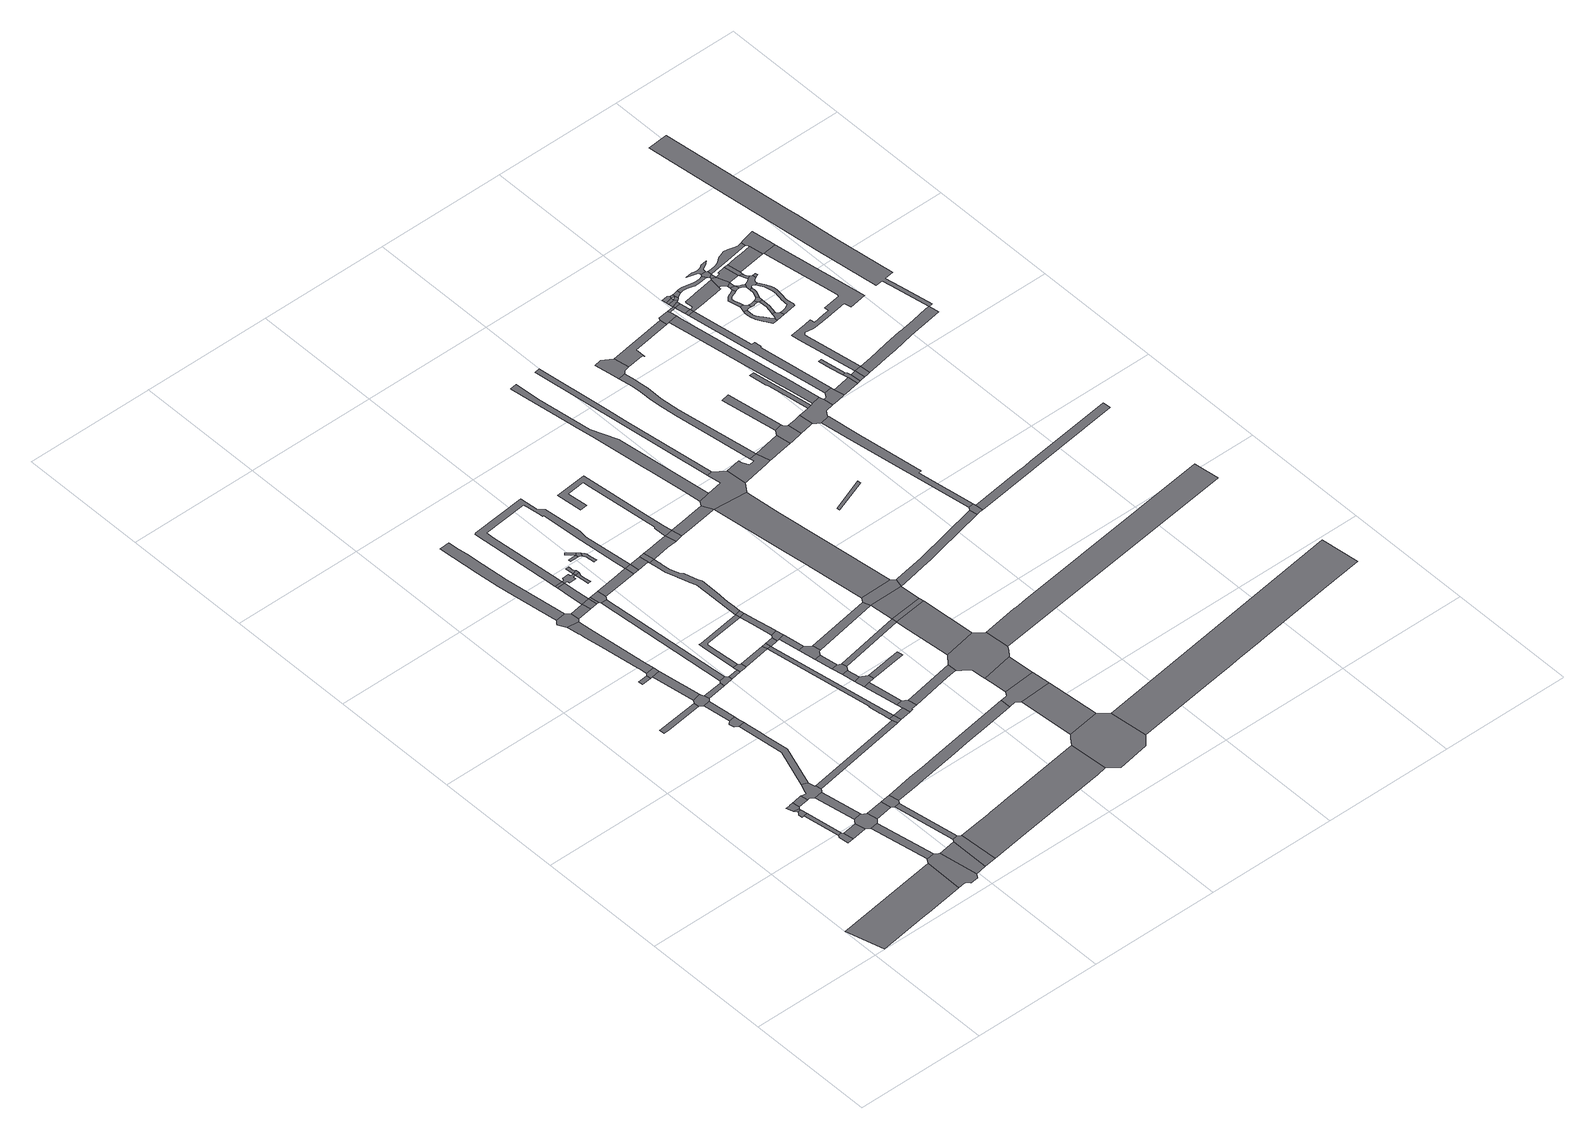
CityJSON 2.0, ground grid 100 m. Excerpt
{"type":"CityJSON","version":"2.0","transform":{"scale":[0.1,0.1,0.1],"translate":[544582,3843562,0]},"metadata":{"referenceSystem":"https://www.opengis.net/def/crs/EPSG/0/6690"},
"CityObjects":{
"road1":{"type":"Road","attributes":{"RoadStructureAttribute.sectionType":"1"},"geometry":[{"type":"MultiSurface","lod":"1","boundaries":[[[0,1,2,3,4,5,6]]]}]},
"road2":{"type":"Road","geometry":[{"type":"MultiSurface","lod":"1","boundaries":[[[7,8,9,10,11,12]]]}]},
"road3":{"type":"Road","attributes":{"RoadStructureAttribute.sectionType":"1"},"geometry":[{"type":"MultiSurface","lod":"1","boundaries":[[[13,14,8,7]]]}]},
"road4":{"type":"Road","geometry":[{"type":"MultiSurface","lod":"1","boundaries":[[[15,16,17,18,19,14,13]]]}]},
"road5":{"type":"Road","attributes":{"RoadStructureAttribute.sectionType":"1"},"geometry":[{"type":"MultiSurface","lod":"1","boundaries":[[[20,16,15,21]]]}]},
"road6":{"type":"Road","geometry":[{"type":"MultiSurface","lod":"1","boundaries":[[[22,23,24,25,20,21,26]]]}]},
"road7":{"type":"Road","attributes":{"RoadStructureAttribute.sectionType":"1"},"geometry":[{"type":"MultiSurface","lod":"1","boundaries":[[[27,12,11,28]]]}]},
"road8":{"type":"Road","geometry":[{"type":"MultiSurface","lod":"1","boundaries":[[[29,30,31,32,33,34,0,6,35,36,37,38,39,40,41,42]]]}]},
"road9":{"type":"Road","attributes":{"RoadStructureAttribute.sectionType":"1"},"geometry":[{"type":"MultiSurface","lod":"1","boundaries":[[[43,44,22,26,45]]]}]},
"road10":{"type":"Road","attributes":{"RoadStructureAttribute.sectionType":"1"},"geometry":[{"type":"MultiSurface","lod":"1","boundaries":[[[46,47,32,31]]]}]},
"road11":{"type":"Road","geometry":[{"type":"MultiSurface","lod":"1","boundaries":[[[48,49,50,51,52,53,27,28,54,47,46,55,56,57]]]}]},
"road12":{"type":"Road","attributes":{"RoadStructureAttribute.sectionType":"1"},"geometry":[{"type":"MultiSurface","lod":"1","boundaries":[[[58,42,41,59]]]}]},
"road13":{"type":"Road","attributes":{"RoadStructureAttribute.sectionType":"1"},"geometry":[{"type":"MultiSurface","lod":"1","boundaries":[[[60,61,51,50]]]}]},
"road14":{"type":"Road","geometry":[{"type":"MultiSurface","lod":"1","boundaries":[[[62,63,64,65,43,45,66,61,60,67,68,69,70,71]]]}]},
"road15":{"type":"Road","attributes":{"RoadStructureAttribute.sectionType":"1"},"geometry":[{"type":"MultiSurface","lod":"1","boundaries":[[[72,57,56,73]]]}]},
"road16":{"type":"Road","geometry":[{"type":"MultiSurface","lod":"1","boundaries":[[[74,75,76,77,58,59,78,79]]]}]},
"road17":{"type":"Road","attributes":{"RoadStructureAttribute.sectionType":"1"},"geometry":[{"type":"MultiSurface","lod":"1","boundaries":[[[80,81,82,83,84]]]}]},
"road18":{"type":"Road","attributes":{"RoadStructureAttribute.sectionType":"1"},"geometry":[{"type":"MultiSurface","lod":"1","boundaries":[[[85,86,76,75]]]}]},
"road19":{"type":"Road","geometry":[{"type":"MultiSurface","lod":"1","boundaries":[[[87,88,89,72,73,90,86,85,91]]]}]},
"road20":{"type":"Road","attributes":{"RoadStructureAttribute.sectionType":"1"},"geometry":[{"type":"MultiSurface","lod":"1","boundaries":[[[92,93,94,95,96,97,98,62,71]]]}]},
"road21":{"type":"Road","geometry":[{"type":"MultiSurface","lod":"1","boundaries":[[[99,100,101,102,103,104,97,96]]]}]},
"road22":{"type":"Road","geometry":[{"type":"MultiSurface","lod":"1","boundaries":[[[105,106,107,108]]]}]},
"road23":{"type":"Road","attributes":{"RoadStructureAttribute.sectionType":"1"},"geometry":[{"type":"MultiSurface","lod":"1","boundaries":[[[109,110,101,100]]]}]},
"road24":{"type":"Road","geometry":[{"type":"MultiSurface","lod":"1","boundaries":[[[111,112,113,114,115,116,117,80,84,110,109,118,119,120]]]}]},
"road25":{"type":"Road","attributes":{"RoadStructureAttribute.sectionType":"1"},"geometry":[{"type":"MultiSurface","lod":"1","boundaries":[[[121,122,117,116]]]}]},
"road26":{"type":"Road","geometry":[{"type":"MultiSurface","lod":"1","boundaries":[[[123,124,105,108,122,121]]]}]},
"road27":{"type":"Road","attributes":{"RoadStructureAttribute.sectionType":"1"},"geometry":[{"type":"MultiSurface","lod":"1","boundaries":[[[125,69,68,126]]]}]},
"road28":{"type":"Road","attributes":{"RoadStructureAttribute.sectionType":"1"},"geometry":[{"type":"MultiSurface","lod":"1","boundaries":[[[127,128,129,130,131,132,133,134,124,123,135,136,137,138]]]}]},
"road29":{"type":"Road","attributes":{"RoadStructureAttribute.sectionType":"1"},"geometry":[{"type":"MultiSurface","lod":"1","boundaries":[[[139,140,120,119,141]]]}]},
"road30":{"type":"Road","geometry":[{"type":"MultiSurface","lod":"1","boundaries":[[[142,143,144,145,146,127,138,147,148,149]]]}]},
"road31":{"type":"Road","geometry":[{"type":"MultiSurface","lod":"1","boundaries":[[[150,151,139,141,152,153,154,155]]]}]},
"road32":{"type":"Road","attributes":{"RoadStructureAttribute.sectionType":"1"},"geometry":[{"type":"MultiSurface","lod":"1","boundaries":[[[156,157,158,159,160,161,162,163,164,165,144,143]]]}]},
"road33":{"type":"Road","attributes":{"RoadStructureAttribute.sectionType":"1"},"geometry":[{"type":"MultiSurface","lod":"1","boundaries":[[[166,149,148,167]]]}]},
"road34":{"type":"Road","attributes":{"RoadStructureAttribute.sectionType":"1"},"geometry":[{"type":"MultiSurface","lod":"1","boundaries":[[[168,155,154,169]]]}]},
"road35":{"type":"Road","attributes":{"RoadStructureAttribute.sectionType":"1"},"geometry":[{"type":"MultiSurface","lod":"1","boundaries":[[[170,171,172,173,174,175,176,177,178,179,180,181,182,79,78,183,184,185]]]}]},
"road36":{"type":"Road","attributes":{"RoadStructureAttribute.sectionType":"1"},"geometry":[{"type":"MultiSurface","lod":"1","boundaries":[[[186,151,150,187,188]]]}]},
"road37":{"type":"Road","geometry":[{"type":"MultiSurface","lod":"1","boundaries":[[[189,166,167,190]]]}]},
"road38":{"type":"Road","geometry":[{"type":"MultiSurface","lod":"1","boundaries":[[[191,192,193,194,168,169,195,196,197,198]]]}]},
"road39":{"type":"Road","attributes":{"RoadStructureAttribute.sectionType":"1"},"geometry":[{"type":"MultiSurface","lod":"1","boundaries":[[[199,200,201,202,166,189]]]}]},
"road40":{"type":"Road","attributes":{"RoadStructureAttribute.sectionType":"1"},"geometry":[{"type":"MultiSurface","lod":"1","boundaries":[[[203,189,190,204]]]}]},
"road41":{"type":"Road","geometry":[{"type":"MultiSurface","lod":"1","boundaries":[[[205,206,201,200]]]}]},
"road42":{"type":"Road","attributes":{"RoadStructureAttribute.sectionType":"1"},"geometry":[{"type":"MultiSurface","lod":"1","boundaries":[[[207,208,209,210,211,87,91,212,213,214,215,216,217,218]]]}]},
"road43":{"type":"Road","attributes":{"RoadStructureAttribute.sectionType":"1"},"geometry":[{"type":"MultiSurface","lod":"1","boundaries":[[[219,203,204,186,188,220]]]}]},
"road44":{"type":"Road","geometry":[{"type":"MultiSurface","lod":"1","boundaries":[[[221,222,125,126,223]]]}]},
"road45":{"type":"Road","geometry":[{"type":"MultiSurface","lod":"1","boundaries":[[[224,225,226,227,205,200,228,229,230,231,232,233]]]}]},
"road46":{"type":"Road","attributes":{"RoadStructureAttribute.sectionType":"1"},"geometry":[{"type":"MultiSurface","lod":"1","boundaries":[[[234,198,197,235,236]]]}]},
"road47":{"type":"Road","geometry":[{"type":"MultiSurface","lod":"1","boundaries":[[[237,238,239,240,241,242,232]]]}]},
"road48":{"type":"Road","attributes":{"RoadStructureAttribute.sectionType":"1"},"geometry":[{"type":"MultiSurface","lod":"1","boundaries":[[[243,221,223,244]]]}]},
"road49":{"type":"Road","attributes":{"RoadStructureAttribute.sectionType":"1"},"geometry":[{"type":"MultiSurface","lod":"1","boundaries":[[[245,246,247,248,192,191,249,250,251,252]]]}]},
"road50":{"type":"Road","attributes":{"RoadStructureAttribute.sectionType":"1"},"geometry":[{"type":"MultiSurface","lod":"1","boundaries":[[[253,254,236,255,256,257,258,222,221]]]}]},
"road51":{"type":"Road","geometry":[{"type":"MultiSurface","lod":"1","boundaries":[[[259,233,232,242]]]}]},
"road52":{"type":"Road","geometry":[{"type":"MultiSurface","lod":"1","boundaries":[[[260,261,262,233,259]]]}]},
"road53":{"type":"Road","attributes":{"RoadStructureAttribute.sectionType":"1"},"geometry":[{"type":"MultiSurface","lod":"1","boundaries":[[[263,264,219,220,265,266]]]}]},
"road54":{"type":"Road","geometry":[{"type":"MultiSurface","lod":"1","boundaries":[[[267,234,236,254]]]}]},
"road55":{"type":"Road","geometry":[{"type":"MultiSurface","lod":"1","boundaries":[[[268,269,270,271,272,273,243,244,274,275,276,277,278,279]]]}]},
"road56":{"type":"Road","attributes":{"RoadStructureAttribute.sectionType":"1"},"geometry":[{"type":"MultiSurface","lod":"1","boundaries":[[[280,281,282,273,272,271,270]]]}]},
"road57":{"type":"Road","geometry":[{"type":"MultiSurface","lod":"1","boundaries":[[[283,284,285,286]]]}]},
"road58":{"type":"Road","attributes":{"RoadStructureAttribute.sectionType":"1"},"geometry":[{"type":"MultiSurface","lod":"1","boundaries":[[[287,267,254,288,289]]]}]},
"road59":{"type":"Road","attributes":{"RoadStructureAttribute.sectionType":"1"},"geometry":[{"type":"MultiSurface","lod":"1","boundaries":[[[290,291,292,293,294,295]]]}]},
"road60":{"type":"Road","attributes":{"RoadStructureAttribute.sectionType":"1"},"geometry":[{"type":"MultiSurface","lod":"1","boundaries":[[[296,297,298,299,300,301,302,303,304,206,205,305,306,307,308,309,310,311,312,313,263,314]]]}]},
"road61":{"type":"Road","geometry":[{"type":"MultiSurface","lod":"1","boundaries":[[[295,294,282,281,315,316]]]}]},
"road62":{"type":"Road","geometry":[{"type":"MultiSurface","lod":"1","boundaries":[[[317,318,283,319]]]}]},
"road63":{"type":"Road","geometry":[{"type":"MultiSurface","lod":"1","boundaries":[[[320,321,293,292,322,323]]]}]},
"road64":{"type":"Road","attributes":{"RoadStructureAttribute.sectionType":"1"},"geometry":[{"type":"MultiSurface","lod":"1","boundaries":[[[324,325,326,321,320]]]}]},
"road65":{"type":"Road","geometry":[{"type":"MultiSurface","lod":"1","boundaries":[[[319,283,286,327,328,329]]]}]},
"road66":{"type":"Road","geometry":[{"type":"MultiSurface","lod":"1","boundaries":[[[330,331,332,333,334,335,329,328]]]}]},
"road67":{"type":"Road","geometry":[{"type":"MultiSurface","lod":"1","boundaries":[[[336,337,338,326,325,339,340,341,342]]]}]},
"road68":{"type":"Road","attributes":{"RoadStructureAttribute.sectionType":"1"},"geometry":[{"type":"MultiSurface","lod":"1","boundaries":[[[343,344,345,346,347,338,337,336]]]}]},
"road69":{"type":"Road","geometry":[{"type":"MultiSurface","lod":"1","boundaries":[[[348,349,350,287,289,345,344]]]}]},
"road70":{"type":"Road","attributes":{"RoadStructureAttribute.sectionType":"1"},"geometry":[{"type":"MultiSurface","lod":"1","boundaries":[[[351,352,353,252,354,355,356,349,348]]]}]},
"road71":{"type":"Road","geometry":[{"type":"MultiSurface","lod":"1","boundaries":[[[314,263,266,357]]]}]},
"road72":{"type":"Road","geometry":[{"type":"MultiSurface","lod":"1","boundaries":[[[358,245,252,353]]]}]},
"road73":{"type":"Road","attributes":{"RoadStructureAttribute.sectionType":"1"},"geometry":[{"type":"MultiSurface","lod":"1","boundaries":[[[359,360,314,357,361]]]}]},
"road74":{"type":"Road","attributes":{"RoadStructureAttribute.sectionType":"1"},"geometry":[{"type":"MultiSurface","lod":"1","boundaries":[[[362,363,364,365,366,367,368,369,370,371,372,373,374,375,376,377,378,379,380,381,382,383,384,385,386,245,358]]]}]},
"road75":{"type":"Road","attributes":{"RoadStructureAttribute.sectionType":"1"},"geometry":[{"type":"MultiSurface","lod":"1","boundaries":[[[387,279,278,388,389]]]}]},
"road76":{"type":"Road","attributes":{"RoadStructureAttribute.sectionType":"1"},"geometry":[{"type":"MultiSurface","lod":"1","boundaries":[[[390,391,392,316,315]]]}]},
"road77":{"type":"Road","geometry":[{"type":"MultiSurface","lod":"1","boundaries":[[[393,359,361,394,395,376,375]]]}]},
"road78":{"type":"Road","attributes":{"RoadStructureAttribute.sectionType":"1"},"geometry":[{"type":"MultiSurface","lod":"1","boundaries":[[[396,323,322,397]]]}]},
"road79":{"type":"Road","geometry":[{"type":"MultiSurface","lod":"1","boundaries":[[[398,399,400,401,402,403,170,185,404,405,406,407,408,409,410,411]]]}]},
"road80":{"type":"Road","attributes":{"RoadStructureAttribute.sectionType":"1"},"geometry":[{"type":"MultiSurface","lod":"1","boundaries":[[[412,342,341,340,413]]]}]},
"road81":{"type":"Road","attributes":{"RoadStructureAttribute.sectionType":"1"},"geometry":[{"type":"MultiSurface","lod":"1","boundaries":[[[414,415,416,393,375,417,418,419]]]}]},
"road82":{"type":"Road","attributes":{"RoadStructureAttribute.sectionType":"1"},"geometry":[{"type":"MultiSurface","lod":"1","boundaries":[[[420,421,422,401,400]]]}]},
"road83":{"type":"Road","geometry":[{"type":"MultiSurface","lod":"1","boundaries":[[[423,424,425,426,427,207,218,428,429,430,422,421]]]}]},
"road84":{"type":"Road","attributes":{"RoadStructureAttribute.sectionType":"1"},"geometry":[{"type":"MultiSurface","lod":"1","boundaries":[[[431,432,433,434,435,436,437,438,439,440,441,442,414,443]]]}]},
"road85":{"type":"Road","geometry":[{"type":"MultiSurface","lod":"1","boundaries":[[[443,414,419,444]]]}]},
"road86":{"type":"Road","attributes":{"RoadStructureAttribute.sectionType":"1"},"geometry":[{"type":"MultiSurface","lod":"1","boundaries":[[[445,446,447,425,424]]]}]},
"road87":{"type":"Road","geometry":[{"type":"MultiSurface","lod":"1","boundaries":[[[448,449,387,389,450,451,452,453,446,445,454,455,456,457]]]}]},
"road88":{"type":"Road","attributes":{"RoadStructureAttribute.sectionType":"1"},"geometry":[{"type":"MultiSurface","lod":"1","boundaries":[[[458,397,459,460,449,448]]]}]},
"road89":{"type":"Road","attributes":{"RoadStructureAttribute.sectionType":"1"},"geometry":[{"type":"MultiSurface","lod":"1","boundaries":[[[461,462,463,464,443,444,465,466,467]]]}]},
"road90":{"type":"Road","geometry":[{"type":"MultiSurface","lod":"1","boundaries":[[[468,396,397,458]]]}]},
"road91":{"type":"Road","attributes":{"RoadStructureAttribute.sectionType":"1"},"geometry":[{"type":"MultiSurface","lod":"1","boundaries":[[[413,469,396,468,470]]]}]},
"road92":{"type":"Road","geometry":[{"type":"MultiSurface","lod":"1","boundaries":[[[471,472,473,412,413,470,474]]]}]},
"road93":{"type":"Road","attributes":{"RoadStructureAttribute.sectionType":"1"},"geometry":[{"type":"MultiSurface","lod":"1","boundaries":[[[467,475,476,477,472,471,478,479,480,481]]]}]},
"road94":{"type":"Road","geometry":[{"type":"MultiSurface","lod":"1","boundaries":[[[482,483,484,485,486,461,467,481,487,488]]]}]},
"road95":{"type":"Road","attributes":{"RoadStructureAttribute.sectionType":"1"},"geometry":[{"type":"MultiSurface","lod":"1","boundaries":[[[489,490,491,492,493,494,495,496,497,498,499,500,501,486,485]]]}]},
"road96":{"type":"Road","attributes":{"RoadStructureAttribute.sectionType":"1"},"geometry":[{"type":"MultiSurface","lod":"1","boundaries":[[[502,503,504,505,506,507,483,482]]]}]},
"road97":{"type":"Road","attributes":{"RoadStructureAttribute.sectionType":"1"},"geometry":[{"type":"MultiSurface","lod":"1","boundaries":[[[508,509,510,474,470,511,512,513,514,515]]]}]},
"road98":{"type":"Road","geometry":[{"type":"MultiSurface","lod":"1","boundaries":[[[516,517,518,519,488,487,520,521,522,523,524,525,526]]]}]},
"road99":{"type":"Road","geometry":[{"type":"MultiSurface","lod":"1","boundaries":[[[527,528,529,530]]]}]},
"road100":{"type":"Road","attributes":{"RoadStructureAttribute.sectionType":"1"},"geometry":[{"type":"MultiSurface","lod":"1","boundaries":[[[531,532,533,534,535,536,537,538,539,540,541,542,543,544,526,525]]]}]},
"road101":{"type":"Road","attributes":{"RoadStructureAttribute.sectionType":"1"},"geometry":[{"type":"MultiSurface","lod":"1","boundaries":[[[545,525,524,546,547,548]]]}]},
"road102":{"type":"Road","attributes":{"RoadStructureAttribute.sectionType":"1"},"geometry":[{"type":"MultiSurface","lod":"1","boundaries":[[[549,411,410,550,551,552,553,554,555,556,557,558,559,560,561]]]}]},
"road103":{"type":"Road","geometry":[{"type":"MultiSurface","lod":"1","boundaries":[[[562,563,564,537,536,565,566,567]]]}]},
"road104":{"type":"Road","geometry":[{"type":"MultiSurface","lod":"1","boundaries":[[[568,569,570,545,548,571,572,573]]]}]},
"road105":{"type":"Road","geometry":[{"type":"MultiSurface","lod":"1","boundaries":[[[574,575,508,515,576,577,578]]]}]},
"road106":{"type":"Road","attributes":{"RoadStructureAttribute.sectionType":"1"},"geometry":[{"type":"MultiSurface","lod":"1","boundaries":[[[579,580,570,569]]]}]},
"road107":{"type":"Road","attributes":{"RoadStructureAttribute.sectionType":"1"},"geometry":[{"type":"MultiSurface","lod":"1","boundaries":[[[581,582,583,584,457,456,585]]]}]},
"road108":{"type":"Road","attributes":{"RoadStructureAttribute.sectionType":"1"},"geometry":[{"type":"MultiSurface","lod":"1","boundaries":[[[586,587,573,572,588,589,590]]]}]},
"road109":{"type":"Road","attributes":{"RoadStructureAttribute.sectionType":"1"},"geometry":[{"type":"MultiSurface","lod":"1","boundaries":[[[591,592,593,594,595,596,597,598,575,574]]]}]},
"road110":{"type":"Road","attributes":{"RoadStructureAttribute.sectionType":"1"},"geometry":[{"type":"MultiSurface","lod":"1","boundaries":[[[599,567,566,600,601,602,603]]]}]},
"road111":{"type":"Road","geometry":[{"type":"MultiSurface","lod":"1","boundaries":[[[604,605,606,607,586,590,608,596,595,609,610,611,612]]]}]},
"road112":{"type":"Road","geometry":[{"type":"MultiSurface","lod":"1","boundaries":[[[613,614,615,616,617,618,607,606]]]}]},
"road113":{"type":"Road","attributes":{"RoadStructureAttribute.sectionType":"1"},"geometry":[{"type":"MultiSurface","lod":"1","boundaries":[[[619,620,621,622,623,624,625,626,627,628,629,605,604]]]}]},
"road114":{"type":"Road","geometry":[{"type":"MultiSurface","lod":"1","boundaries":[[[630,631,632,633,612,611,634,635,636,637]]]}]},
"road115":{"type":"Road","geometry":[{"type":"MultiSurface","lod":"1","boundaries":[[[638,639,599,603,626,625,640]]]}]},
"road116":{"type":"Road","attributes":{"RoadStructureAttribute.sectionType":"1"},"geometry":[{"type":"MultiSurface","lod":"1","boundaries":[[[641,642,643,644,645,646,647,648,649,650,651,652,631,630]]]}]},
"road117":{"type":"Road","attributes":{"RoadStructureAttribute.sectionType":"1"},"geometry":[{"type":"MultiSurface","lod":"1","boundaries":[[[653,654,655,637,636,656,657,658]]]}]},
"road118":{"type":"Road","geometry":[{"type":"MultiSurface","lod":"1","boundaries":[[[659,638,640,660]]]}]},
"road119":{"type":"Road","geometry":[{"type":"MultiSurface","lod":"1","boundaries":[[[661,662,650,649]]]}]},
"road120":{"type":"Road","attributes":{"RoadStructureAttribute.sectionType":"1"},"geometry":[{"type":"MultiSurface","lod":"1","boundaries":[[[663,664,660,665,662,661]]]}]},
"road121":{"type":"Road","geometry":[{"type":"MultiSurface","lod":"1","boundaries":[[[666,659,660,664]]]}]},
"road122":{"type":"Road","attributes":{"RoadStructureAttribute.sectionType":"1"},"geometry":[{"type":"MultiSurface","lod":"1","boundaries":[[[667,668,669,670,671,672]]]}]},
"road123":{"type":"Road","geometry":[{"type":"MultiSurface","lod":"1","boundaries":[[[672,671,659,666,673]]]}]},
"road124":{"type":"Road","geometry":[{"type":"MultiSurface","lod":"1","boundaries":[[[674,675,670,669,676]]]}]},
"road125":{"type":"Road","geometry":[{"type":"MultiSurface","lod":"1","boundaries":[[[677,678,679,653,658,680,681]]]}]},
"road126":{"type":"Road","attributes":{"RoadStructureAttribute.sectionType":"1"},"geometry":[{"type":"MultiSurface","lod":"1","boundaries":[[[682,683,684,679,678]]]}]},
"road127":{"type":"Road","attributes":{"RoadStructureAttribute.sectionType":"1"},"geometry":[{"type":"MultiSurface","lod":"1","boundaries":[[[685,686,687,688,689,578,577,690]]]}]},
"road128":{"type":"Road","geometry":[{"type":"MultiSurface","lod":"1","boundaries":[[[691,692,693,694,695,696,672,673,697,698]]]}]},
"road129":{"type":"Road","attributes":{"RoadStructureAttribute.sectionType":"1"},"geometry":[{"type":"MultiSurface","lod":"1","boundaries":[[[699,700,681,680,701,702]]]}]},
"road130":{"type":"Road","geometry":[{"type":"MultiSurface","lod":"1","boundaries":[[[703,704,676,669,705,691,706]]]}]},
"road131":{"type":"Road","geometry":[{"type":"MultiSurface","lod":"1","boundaries":[[[707,708,706,691,698,709,710,711]]]}]},
"road132":{"type":"Road","geometry":[{"type":"MultiSurface","lod":"1","boundaries":[[[712,699,702,713,714]]]}]},
"road133":{"type":"Road","attributes":{"RoadStructureAttribute.sectionType":"1"},"geometry":[{"type":"MultiSurface","lod":"1","boundaries":[[[715,716,717,718,719,720,721,722,723,661,649,724,725,726,727,728]]]}]},
"road134":{"type":"Road","geometry":[{"type":"MultiSurface","lod":"1","boundaries":[[[729,730,731,732,733,734,735,736,737,738,739,740,741,742,743,744,745,746,747,748]]]}]},
"road135":{"type":"Road","geometry":[{"type":"MultiSurface","lod":"1","boundaries":[[[749,750,751,752,753,729,748,754,755,756,757]]]}]},
"road136":{"type":"Road","geometry":[{"type":"MultiSurface","lod":"1","boundaries":[[[758,759,760,761,762,763,707,711,764,765,766,767,768,769,770,771,772,773]]]}]},
"road137":{"type":"Road","geometry":[{"type":"MultiSurface","lod":"1","boundaries":[[[774,775,776,777,778,779,780,751,750,781,782,783,784,785,786,787,788]]]}]},
"road138":{"type":"Road","geometry":[{"type":"MultiSurface","lod":"1","boundaries":[[[789,790,791,740,739,792,793,794,795,796]]]}]},
"road139":{"type":"Road","geometry":[{"type":"MultiSurface","lod":"1","boundaries":[[[797,798,757,756,799,800,801]]]}]},
"road140":{"type":"Road","geometry":[{"type":"MultiSurface","lod":"1","boundaries":[[[802,803,804,805,806,807,808,809,810,789,796]]]}]},
"road141":{"type":"Road","geometry":[{"type":"MultiSurface","lod":"1","boundaries":[[[811,812,797,801,813,807,806,814]]]}]},
"road142":{"type":"Road","geometry":[{"type":"MultiSurface","lod":"1","boundaries":[[[815,774,788,816,817,818]]]}]},
"road143":{"type":"Road","geometry":[{"type":"MultiSurface","lod":"1","boundaries":[[[819,715,728,820,821,822,823,824]]]}]},
"road144":{"type":"Road","geometry":[{"type":"MultiSurface","lod":"1","boundaries":[[[825,773,772,826,827,828,829,830]]]}]},
"road145":{"type":"Road","geometry":[{"type":"MultiSurface","lod":"1","boundaries":[[[831,832,823,822,815,818]]]}]},
"road146":{"type":"Road","geometry":[{"type":"MultiSurface","lod":"1","boundaries":[[[833,834,828,827,819,824]]]}]},
"road147":{"type":"Road","geometry":[{"type":"MultiSurface","lod":"1","boundaries":[[[835,836,837,838,839,840,841,842,843,844,845,825,830]]]}]},
"road148":{"type":"Road","geometry":[{"type":"MultiSurface","lod":"1","boundaries":[[[846,847,848,849,850,851,852,853,811,814]]]}]},
"road149":{"type":"Road","geometry":[{"type":"MultiSurface","lod":"1","boundaries":[[[854,855,818,817,856,857,858,859]]]}]},
"road150":{"type":"Road","geometry":[{"type":"MultiSurface","lod":"1","boundaries":[[[860,861,862,863,864,865,866,867,868,869,870,871,872,873,874,875,876,877,878,879,880,881,882,883,884,885,886,794,793]]]}]},
"road151":{"type":"Road","attributes":{"RoadStructureAttribute.sectionType":"1"},"geometry":[{"type":"MultiSurface","lod":"1","boundaries":[[[887,888,889,824,823,890,891]]]}]},
"road152":{"type":"Road","geometry":[{"type":"MultiSurface","lod":"1","boundaries":[[[892,893,894,895,859,858,851,850,896,897,873,872,898,899,900,901]]]}]},
"road153":{"type":"Road","geometry":[{"type":"MultiSurface","lod":"1","boundaries":[[[891,902,903,893,892,904,905,906]]]}]},
"road154":{"type":"Road","attributes":{"RoadStructureAttribute.sectionType":"1"},"geometry":[{"type":"MultiSurface","lod":"1","boundaries":[[[907,908,909,910,911,912,913,914,915,916,917,918,919,920,921,922,923,924,925,926,927,928,929,930,931,932,933,934,935,936,699,712]]]}]},
"road155":{"type":"Road","geometry":[{"type":"MultiSurface","lod":"1","boundaries":[[[937,887,891,906,938]]]}]},
"road156":{"type":"Road","attributes":{"RoadStructureAttribute.sectionType":"1"},"geometry":[{"type":"MultiSurface","lod":"1","boundaries":[[[939,940,941,942,943,944,945,946,712,714,947,948,949,950,951,952,953,954]]]}]},
"road157":{"type":"Road","geometry":[{"type":"MultiSurface","lod":"1","boundaries":[[[955,956,901,900]]]}]},
"road158":{"type":"Road","geometry":[{"type":"MultiSurface","lod":"1","boundaries":[[[957,958,959,960,961,962,963,964,965,966,829,828,967,968,969,970]]]}]},
"road159":{"type":"Road","attributes":{"RoadStructureAttribute.sectionType":"1"},"geometry":[{"type":"MultiSurface","lod":"1","boundaries":[[[971,972,973,974,975,937,938,976,977]]]}]},
"road160":{"type":"Road","geometry":[{"type":"MultiSurface","lod":"1","boundaries":[[[978,979,980,981,982,970,969,983,971,977,923,922]]]}]},
"road161":{"type":"Road","attributes":{"RoadStructureAttribute.sectionType":"1"},"geometry":[{"type":"MultiSurface","lod":"1","boundaries":[[[984,985,986,987,988,989,990,991,992,993,994,995,996,997,998,999,1000,939,1001]]]}]}
},
"vertices":[
[819,411,0],[23,295,0],[5,293,0],[86,3,0],[462,59,0],[522,67,0],[814,110,0],
[591,991,0],[564,983,0],[554,970,0],[563,890,0],[610,898,0],[601,978,0],
[548,1272,0],[519,1267,0],
[540,1323,0],[513,1317,0],[508,1305,0],[496,1295,0],[501,1264,0],
[495,1341,0],[538,1335,0],
[542,1404,0],[513,1399,0],[510,1398,0],[477,1393,0],[549,1350,0],
[713,996,0],[732,917,0],
[933,432,0],[905,450,0],[904,452,0],[842,443,0],[840,441,0],[820,413,0],[873,119,0],[874,118,0],[905,96,0],[906,93,0],[965,99,0],[967,103,0],[986,133,0],[938,429,0],
[624,1417,0],[568,1408,0],[633,1363,0],
[823,905,0],[762,893,0],
[834,1015,0],[801,1036,0],[801,1038,0],[739,1029,0],[737,1026,0],[731,1018,0],[752,901,0],[831,915,0],[848,936,0],[835,1015,0],
[1073,449,0],[1072,146,0],
[745,1353,0],[683,1344,0],
[695,1496,0],[672,1429,0],[670,1424,0],[665,1410,0],[650,1366,0],[751,1361,0],[765,1382,0],[758,1425,0],[753,1424,0],[741,1479,0],
[974,1037,0],[984,958,0],
[1148,462,0],[1127,478,0],[1087,471,0],[1077,455,0],[1172,160,0],[1151,460,0],
[683,2513,0],[352,2471,0],[355,2430,0],[396,2435,0],[688,2471,0],
[1048,949,0],[1008,940,0],
[1051,1049,0],[1031,1046,0],[1003,1042,0],[985,957,0],[1065,970,0],
[848,1803,0],[825,1993,0],[822,2023,0],[806,2151,0],[804,2167,0],[760,2162,0],[801,1802,0],
[800,2207,0],[795,2248,0],[746,2242,0],[724,2219,0],[729,2178,0],[739,2179,0],
[627,2905,0],[551,2895,0],[555,2862,0],[631,2871,0],
[769,2462,0],[717,2454,0],
[776,2521,0],[775,2522,0],[772,2525,0],[771,2529,0],[770,2534,0],[767,2551,0],[698,2535,0],[781,2479,0],[784,2482,0],[777,2520,0],
[714,2883,0],[650,2873,0],
[707,2929,0],[643,2922,0],
[1528,1555,0],[1536,1514,0],
[545,3579,0],[546,3572,0],[560,3485,0],[562,3473,0],[569,3426,0],[589,3295,0],[632,2996,0],[634,2983,0],[695,3008,0],[661,3306,0],[642,3471,0],[632,3566,0],
[934,2541,0],[931,2540,0],[936,2507,0],
[640,3660,0],[614,3680,0],[535,3669,0],[518,3648,0],[511,3639,0],[644,3580,0],[651,3588,0],[648,3655,0],
[993,2564,0],[946,2559,0],[974,2513,0],[1000,2518,0],[1016,2520,0],[1013,2549,0],
[545,4163,0],[526,4372,0],[513,4512,0],[507,4570,0],[506,4578,0],[497,4667,0],[419,4659,0],[449,4333,0],[466,4154,0],[483,4033,0],
[758,3672,0],[768,3605,0],
[1095,2563,0],[1098,2534,0],
[2232,619,0],[2177,610,0],[1818,558,0],[1758,549,0],[1705,541,0],[1679,537,0],[1630,530,0],[1508,512,0],[1459,505,0],[1431,501,0],[1426,500,0],[1413,498,0],[1342,488,0],[1475,204,0],[2180,307,0],[2253,321,0],
[855,3603,0],[992,2570,0],[900,3600,0],
[822,3682,0],[830,3615,0],
[1133,2598,0],[1093,2596,0],[1094,2577,0],[1095,2570,0],[1103,2534,0],[1140,2540,0],[1158,2544,0],[1153,2586,0],
[813,3780,0],[802,3894,0],[740,3890,0],[749,3773,0],
[838,3685,0],[849,3618,0],
[800,3914,0],[738,3910,0],
[2171,1229,0],[1587,1135,0],[1457,1115,0],[1410,1107,0],[1259,1083,0],[1251,1000,0],[1272,1004,0],[1622,1060,0],[1665,1067,0],[1743,1080,0],[1976,1117,0],[2172,1149,0],
[910,3696,0],[920,3629,0],
[1565,1581,0],[1524,1574,0],[1575,1520,0],
[877,3920,0],[872,3940,0],[824,3937,0],[817,3917,0],[827,3895,0],[830,3875,0],[883,3880,0],[882,3900,0],[905,3903,0],[900,3923,0],
[1361,2618,0],[1368,2578,0],[1368,2577,0],
[913,3823,0],[916,3793,0],[937,3796,0],[931,3849,0],[928,3878,0],[940,3906,0],
[1653,1596,0],[1663,1536,0],
[1427,2948,0],[1087,2900,0],[1070,2897,0],[1072,2866,0],[1132,2599,0],[1108,2858,0],[1117,2870,0],[1433,2913,0],
[1552,1655,0],[1398,2581,0],[1506,1747,0],[1499,1744,0],[1512,1651,0],[1513,1649,0],
[937,3933,0],
[924,3948,0],[921,3990,0],[896,3987,0],
[1184,3738,0],[1106,3726,0],[1036,3644,0],[1191,3666,0],
[1393,2623,0],
[1721,1630,0],[1711,1637,0],[1693,1649,0],[1659,1643,0],[1657,1643,0],[1645,1641,0],[1682,1539,0],[1692,1541,0],[1691,1543,0],[1690,1548,0],[1740,1557,0],[1727,1626,0],
[1659,1855,0],[1649,1915,0],[1601,1903,0],
[1028,4042,0],[966,4041,0],[966,4019,0],[1029,4019,0],
[1460,2634,0],[1403,2582,0],[1465,2592,0],
[1626,2048,0],[1621,2082,0],[1619,2089,0],[1571,2081,0],[1587,1984,0],[1635,1996,0],
[1222,3834,0],[1190,4126,0],[1197,4193,0],[1164,4490,0],[1126,4520,0],[1112,4667,0],[687,4620,0],[678,4613,0],[728,4039,0],[791,3999,0],[741,4519,0],[738,4573,0],[1090,4611,0],[1106,4492,0],[1109,4452,0],[1119,4452,0],[1139,4180,0],[1175,3829,0],[1232,3745,0],
[1696,1922,0],[1691,1964,0],
[990,4106,0],[978,4089,0],[1043,4058,0],
[1605,2174,0],[1556,2166,0],[1640,2119,0],[1633,2158,0],
[1583,2307,0],[1582,2312,0],[1533,2303,0],
[1039,4019,0],[1054,4009,0],[1066,4037,0],
[1069,3987,0],[1075,3915,0],[1100,3918,0],[1092,3972,0],[1089,4002,0],[1084,4017,0],
[1560,2442,0],[1530,2437,0],[1511,2434,0],[1603,2341,0],[1617,2344,0],[1616,2346,0],[1605,2407,0],
[1548,2514,0],[1532,2607,0],[1484,2595,0],[1484,2592,0],[1506,2462,0],
[1522,2666,0],[1474,2654,0],[1472,2650,0],
[1520,2680,0],[1490,2852,0],[1478,2924,0],[1434,2913,0],[1448,2826,0],[1472,2672,0],
[1239,3673,0],
[1471,2961,0],
[1323,3758,0],[1247,3747,0],[1334,3686,0],
[1473,3014,0],[1468,3079,0],[1472,3151,0],[1472,3161,0],[1473,3326,0],[1463,3359,0],[1432,3456,0],[1416,3471,0],[1407,3499,0],[1391,3545,0],[1383,3620,0],[1383,3623,0],[1380,3648,0],[1377,3680,0],[1336,3674,0],[1339,3647,0],[1343,3618,0],[1353,3542,0],[1379,3460,0],[1380,3457,0],[1397,3403,0],[1408,3370,0],[1423,3321,0],[1425,3161,0],[1427,2951,0],
[2136,1701,0],[2054,1616,0],[2137,1628,0],
[1981,1964,0],[1977,1985,0],[1973,2007,0],
[1364,3764,0],[1334,3683,0],[1335,3678,0],
[2149,2255,0],[2152,2215,0],
[2617,675,0],[2570,713,0],[2544,735,0],[2293,700,0],[2273,673,0],[2253,646,0],[2283,297,0],[2308,277,0],[2334,256,0],[2582,303,0],[2604,328,0],[2647,376,0],[2648,377,0],[2618,674,0],
[2112,2498,0],[2132,2443,0],
[1577,3796,0],[1460,3778,0],[1426,3773,0],[1396,3683,0],[1517,3704,0],[1594,3712,0],
[2513,1084,0],[2507,1146,0],[2257,1131,0],
[2498,1255,0],[2495,1290,0],[2246,1270,0],[2224,1237,0],[2220,1237,0],[2228,1158,0],[2229,1157,0],[2230,1156,0],
[1630,3885,0],[1611,4030,0],[1554,4557,0],[1308,4531,0],[1329,4334,0],[1386,4340,0],[1369,4498,0],[1511,4512,0],[1517,4451,0],[1580,3902,0],[1570,3890,0],[1571,3878,0],[1641,3805,0],
[1654,3723,0],
[2476,1495,0],[2230,1452,0],[2234,1404,0],
[2445,1819,0],[2194,1771,0],[2138,1627,0],[2167,1606,0],[2220,1566,0],[2226,1492,0],[2489,1512,0],[2510,1541,0],[2534,1574,0],[2518,1766,0],
[2410,2246,0],[2157,2158,0],[2170,2001,0],
[1932,3849,0],[1841,3835,0],[1778,3826,0],[1747,3821,0],[1726,3734,0],[1958,3768,0],[1972,3770,0],
[2406,2286,0],
[2132,2438,0],[2393,2444,0],
[2380,2535,0],[2135,2531,0],[2113,2501,0],[2411,2511,0],
[2048,3196,0],[2072,3012,0],[2079,2958,0],[2311,3100,0],[2265,3450,0],[2259,3505,0],[2232,3751,0],
[2191,4040,0],[2150,4034,0],[2165,3925,0],[2046,3906,0],[1956,3886,0],[2285,3823,0],[2271,3983,0],
[1946,4662,0],[1868,4854,0],[1808,5287,0],[1794,5479,0],[1740,5468,0],[1753,5378,0],[1790,5130,0],[1824,4888,0],[1836,4794,0],[1895,4354,0],[1903,4297,0],[1938,4023,0],[1948,3956,0],
[2095,4746,0],[2071,4932,0],[2001,5488,0],[1959,5482,0],[1963,5450,0],[2055,4741,0],
[3188,2677,0],[2666,2556,0],[2424,2514,0],[2433,2451,0],[2672,2497,0],[2687,2500,0],[2813,2529,0],[3197,2619,0],
[2461,3937,0],[2416,3929,0],[2391,3983,0],[2388,4003,0],[2302,3826,0],[2364,3837,0],[2453,3854,0],[2499,3862,0],[2541,3870,0],[2514,3976,0],[2456,3968,0],
[2569,3233,0],[2837,3334,0],[2834,3358,0],[2566,3256,0],
[2415,4613,0],[2398,4765,0],[2400,4895,0],[2397,4950,0],[2391,5012,0],[2378,5090,0],[2321,5080,0],[2328,5042,0],[2339,4967,0],[2342,4897,0],[2343,4795,0],[2349,4730,0],[2365,4585,0],[2413,4258,0],
[2727,4017,0],[2554,3872,0],[2648,3889,0],[2741,3906,0],
[4692,977,0],[3244,463,0],[3346,478,0],[3472,496,0],[3572,511,0],[3674,525,0],[3777,540,0],[3780,541,0],[3789,543,0],[3807,546,0],[3811,546,0],[4397,631,0],[4729,679,0],
[2346,5284,0],[2289,5275,0],[2307,5164,0],[2397,5112,0],[2440,5119,0],[2421,5238,0],
[2817,4057,0],[2814,4072,0],[2752,4057,0],[2767,3910,0],[2856,3927,0],[2842,4037,0],
[3244,2709,0],[3204,2703,0],[3228,2626,0],[3253,2629,0],[3247,2689,0],
[2743,4502,0],[2680,4492,0],
[4549,2047,0],[2908,1825,0],[2815,1812,0],[2797,1810,0],[4575,1849,0],
[2958,4058,0],[2915,4050,0],[2949,3944,0],[2969,3949,0],[2970,3949,0],
[3175,3156,0],[3198,3159,0],[3155,3457,0],[3126,3665,0],[3090,3928,0],[3018,3913,0],[3018,3911,0],[3055,3664,0],
[2875,5310,0],[2570,5139,0],[2580,5127,0],[2578,5206,0],[2884,5254,0],
[3165,4101,0],[3095,4085,0],[3075,4079,0],[3043,4072,0],[2993,3932,0],[3088,3941,0],[3114,3977,0],[3181,3990,0],[3171,4067,0],
[3000,4549,0],[2965,4548,0],[2984,4416,0],[2994,4396,0],[3024,4201,0],[3024,4184,0],
[3120,4385,0],[3111,4436,0],[3077,4652,0],[3077,4654,0],[3074,4682,0],[2987,5231,0],[2981,5269,0],[2908,5258,0],[2930,5118,0],[3054,4341,0],[3064,4279,0],
[3278,4114,0],[3220,4106,0],[3198,4072,0],[3175,4068,0],[3212,3996,0],[3230,3999,0],[3296,4011,0],[3281,4088,0],
[2967,5341,0],[2888,5332,0],[2973,5321,0],
[3261,4231,0],[3212,4560,0],[3207,4596,0],[3191,4698,0],[3201,4701,0],[3193,4758,0],[3178,4755,0],[3168,4755,0],[3091,5229,0],[3042,5222,0],[3155,4510,0],[3162,4466,0],
[3423,4115,0],[3407,4112,0],[3317,4095,0],[3317,4015,0],[3405,4031,0],[3433,4036,0],
[3022,5349,0],[3025,5331,0],
[3088,5257,0],[3038,5249,0],
[3086,5274,0],[3074,5340,0],[3028,5312,0],
[3070,5364,0],
[3065,5407,0],[3064,5415,0],[3064,5417,0],[3014,5403,0],[3016,5386,0],[3067,5394,0],
[3082,5374,0],
[3059,5446,0],[3008,5438,0],[3067,5434,0],
[3447,4153,0],[3437,4158,0],[3416,4153,0],[3462,4041,0],[3452,4120,0],
[3405,4355,0],[3383,4352,0],[3398,4253,0],
[4489,2857,0],[3778,2761,0],[3727,2754,0],[3657,2744,0],[3608,2737,0],[4495,2797,0],
[3097,5412,0],[3090,5408,0],[3086,5406,0],[3082,5403,0],[3080,5402,0],[3070,5396,0],[3094,5383,0],[3100,5387,0],
[3498,4129,0],[3464,4123,0],[3478,4044,0],[3508,4050,0],
[3084,5432,0],[3075,5433,0],[3076,5415,0],[3094,5433,0],
[3138,5441,0],[3119,5437,0],[3117,5400,0],[3138,5410,0],[3144,5412,0],
[3550,4139,0],[3533,4054,0],[3560,4059,0],
[3367,5372,0],[3269,5357,0],[3244,5353,0],[3159,5339,0],[3130,5334,0],[3115,5332,0],[3108,5322,0],[3116,5265,0],[3101,5257,0],[3195,5245,0],[3261,5255,0],[3314,5263,0],[3358,5269,0],[3358,5282,0],
[3331,5015,0],[3328,5002,0],[3326,4972,0],[3329,4942,0],[3339,4909,0],[3357,4875,0],[3365,4862,0],[3368,4857,0],[3382,4835,0],[3397,4807,0],[3437,4813,0],[3435,4835,0],[3412,4863,0],[3388,4895,0],[3386,4897,0],[3384,4900,0],[3361,4935,0],[3354,4955,0],[3351,4984,0],[3356,5010,0],
[3378,5047,0],[3370,5065,0],[3343,5062,0],[3340,5049,0],[3338,5042,0],[3364,5016,0],[3366,5017,0],[3393,5015,0],[3393,5040,0],
[3322,5429,0],[3299,5426,0],[3272,5429,0],[3216,5438,0],[3181,5445,0],[3154,5445,0],[3169,5418,0],[3194,5418,0],[3212,5412,0],[3232,5406,0],[3257,5401,0],[3282,5401,0],[3319,5404,0],[3349,5407,0],[3367,5407,0],[3346,5439,0],
[3409,5215,0],[3389,5202,0],[3368,5193,0],[3346,5184,0],[3332,5169,0],[3322,5154,0],[3324,5132,0],[3360,5095,0],[3349,5129,0],[3349,5152,0],[3362,5167,0],[3366,5169,0],[3382,5175,0],[3399,5182,0],[3416,5189,0],
[3453,4880,0],[3451,4869,0],[3445,4840,0],[3474,4819,0],[3505,4824,0],[3500,4856,0],[3480,4863,0],[3474,4876,0],
[3445,5043,0],[3420,5038,0],[3419,5015,0],[3421,5015,0],[3456,5023,0],
[3482,4913,0],[3489,4946,0],[3491,4975,0],[3491,4976,0],[3488,5018,0],[3466,5013,0],[3468,4966,0],[3469,4958,0],[3462,4918,0],
[3474,5064,0],[3465,5053,0],[3461,5021,0],[3490,5046,0],
[3411,5238,0],[3431,5195,0],[3454,5200,0],[3446,5230,0],
[3377,5382,0],[3370,5290,0],[3385,5287,0],[3408,5260,0],[3443,5278,0],[3410,5370,0],
[3354,5452,0],[3374,5398,0],[3377,5395,0],[3402,5412,0],[3404,5445,0],[3394,5452,0],
[3441,5245,0],[3443,5272,0],
[3404,5390,0],[3403,5402,0],
[3396,5480,0],[3441,5505,0],[3464,5527,0],[3414,5519,0],[3388,5502,0],[3363,5494,0],[3338,5497,0],[3318,5504,0],[3264,5496,0],[3336,5474,0],[3351,5467,0],
[3503,5071,0],[3512,5096,0],[3514,5124,0],[3514,5134,0],[3514,5144,0],[3494,5138,0],[3492,5108,0],[3482,5076,0],
[3486,5206,0],[3477,5211,0],[3467,5195,0],[3476,5191,0],[3494,5178,0],[3504,5199,0],
[3605,4840,0],[3612,4841,0],[3615,4862,0],[3607,4905,0],[3609,4930,0],[3615,4960,0],[3618,4980,0],[3620,4996,0],[3623,5027,0],[3620,5055,0],[3612,5085,0],[3597,5117,0],[3572,5157,0],[3549,5149,0],[3580,5097,0],[3587,5072,0],[3595,5037,0],[3596,4999,0],[3595,4995,0],[3590,4971,0],[3589,4962,0],[3584,4934,0],[3582,4909,0],[3582,4893,0],[3582,4882,0],[3555,4864,0],[3527,4856,0],
[3508,5402,0],[3447,5393,0],[3447,5378,0],[3513,5287,0],[3525,5289,0],
[3576,5237,0],[3551,5224,0],[3534,5209,0],[3506,5198,0],[3519,5159,0],[3532,5161,0],[3567,5172,0],[3576,5189,0],[3596,5202,0],[3596,5229,0],
[3536,5269,0],[3548,5241,0],[3561,5257,0],[3558,5267,0],[3555,5276,0],
[3477,4596,0],[3492,4611,0],[3512,4609,0],[3562,4602,0],[3574,4603,0],[3605,4607,0],[3617,4607,0],[3703,4620,0],[3862,4645,0],[3870,4607,0],[3873,4591,0],[4007,4612,0],[4007,4616,0],[3976,4811,0],[3943,5012,0],[3890,5345,0],[3785,5329,0],[3838,5007,0],[3863,4858,0],[3883,4737,0],[3876,4717,0],[3858,4715,0],[3739,4696,0],[3744,4663,0],[3688,4654,0],[3604,4640,0],[3596,4675,0],[3544,4667,0],[3413,4648,0],[3422,4585,0],
[3541,5407,0],[3558,5301,0],
[4248,4265,0],[4217,4260,0],[4091,4238,0],[4021,4226,0],[3958,4215,0],[3955,4215,0],[3810,4187,0],[3653,4158,0],[3667,4078,0],[3728,4090,0],[3822,4107,0],[3906,4122,0],[3990,4139,0],[4088,4156,0],[4189,4174,0],[4262,4186,0],
[3624,5212,0],[3618,5232,0],
[3708,5495,0],[3678,5500,0],[3638,5512,0],[3603,5517,0],[3578,5509,0],[3560,5502,0],[3551,5499,0],[3499,5463,0],[3474,5455,0],[3434,5448,0],[3449,5420,0],[3568,5438,0],[3744,5466,0],[3738,5501,0],
[3759,5441,0],[3679,5429,0],[3622,5420,0],[3568,5411,0],[3564,5411,0],[3560,5302,0],[3775,5336,0],
[3883,5400,0],[3882,5415,0],[3878,5438,0],[3863,5534,0],[3761,5511,0],[3754,5456,0],
[4232,4524,0],[4211,4644,0],[4283,4653,0],[4218,5148,0],[4179,5463,0],[4171,5528,0],[4137,5808,0],[4093,6155,0],[4043,6567,0],[3884,6549,0],[3935,6136,0],[3978,5788,0],[4012,5509,0],[4060,5128,0],[4125,4633,0],[4181,4640,0],[4203,4519,0],[4278,4270,0]
]}
